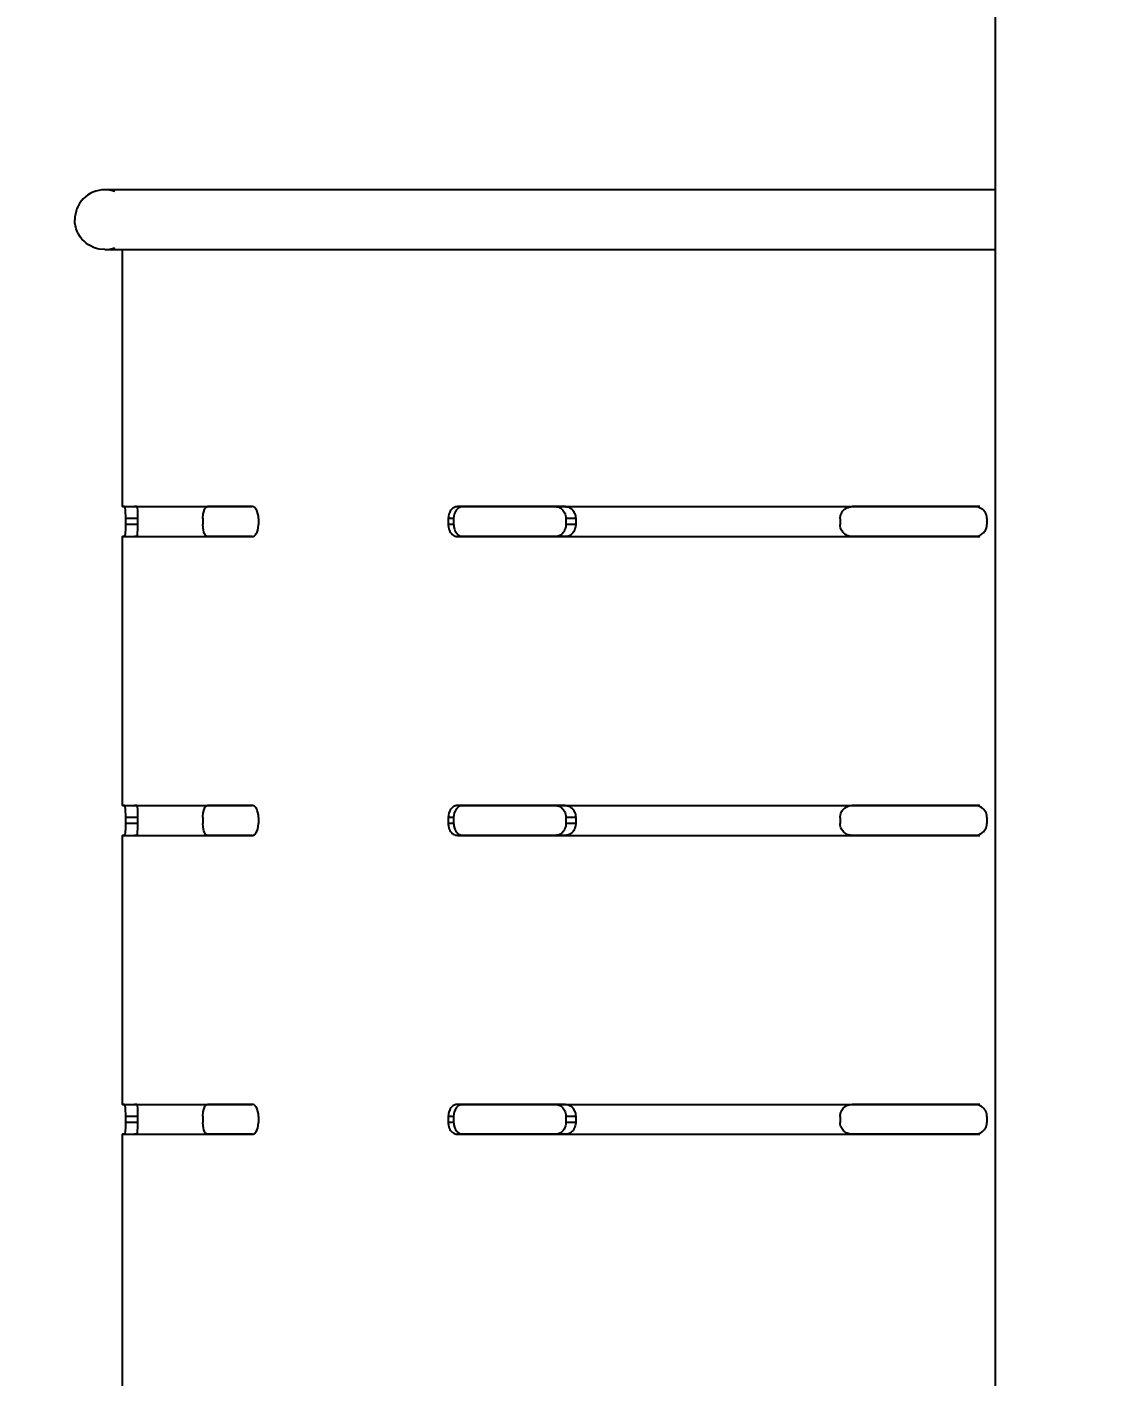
# Model space of a CAD drawing. Header units: millimetres. Extents: x 12069 to 16055, y 15847 to 21295.
# Drawn here: x 12719.7 to 12901.9, y 19917.7 to 20143.4 of the extents above; entities that cross this region are included whole.
import ezdxf

# ---------------------------------------------------------------- set-up
doc = ezdxf.new("R2010")
doc.units = ezdxf.units.MM
doc.header["$LTSCALE"] = 3
doc.layers.add('DomyÅ›lny', color=7, linetype='Continuous')
doc.styles.get("Standard").update_dxf_attribs({"font": 'arial.ttf'})
doc.dimstyles.new('MATEUSZ', dxfattribs={"dimtxt": 35, "dimasz": 16, "dimexe": 0.18, "dimexo": 0.0625, "dimgap": 0.09, "dimtad": 0, "dimdec": 0, "dimdsep": 46, "dimtxsty": 'Standard', "dimblk": 'DOT', "dimcen": 0.09, "dimse1": 1, "dimse2": 1, "dimadec": 0, "dimazin": 0, "dimtfac": 1, "dimtdec": 0, "dimtofl": 0, "dimtmove": 0, "dimatfit": 3, "dimfxl": 1, "dimtolj": 1, "dimtzin": 0, "dimlwd": 9, "dimlwe": 9, "dimarcsym": 0})

# ---------------------------------------------------------------- blocks, each defined once
blk = doc.blocks.new('_Dot')
at = {"color": 0, "linetype": 'ByBlock', "lineweight": -2}
blk.add_line((-0.5, 0), (-1, 0), dxfattribs=at)
at = {"color": 0, "linetype": 'ByBlock', "const_width": 0.5}
blk.add_lwpolyline([(-0.25, 0, 1), (0.25, 0, 1)], format="xyb", close=True, dxfattribs=at)
blk = doc.blocks.new('*D26')
at = {"color": 0, "lineweight": 9, "transparency": 16777216}
for p, q in [((12743.74, 19055.84), (12867.01, 19055.84)), ((13067.74, 19055.84), (12944.47, 19055.84))]:
    blk.add_line(p, q, dxfattribs=at)
at = {"layer": 'Defpoints', "color": 0, "transparency": 16777216}
for p in [(12727.74, 20111.15), (13083.74, 20111.15), (13083.74, 19055.84)]:
    blk.add_point(p, dxfattribs=at)
at = {"color": 0, "lineweight": 9, "transparency": 16777216, "xscale": 16, "yscale": 16, "zscale": 16, "rotation": 180}
blk.add_blockref('_Dot', (12727.74, 19055.84), dxfattribs=at)
at = {"color": 0, "lineweight": 9, "transparency": 16777216, "xscale": 16, "yscale": 16, "zscale": 16}
blk.add_blockref('_Dot', (13083.74, 19055.84), dxfattribs=at)
at = {"color": 0, "transparency": 16777216, "insert": (12905.74, 19055.84), "char_height": 35, "attachment_point": 5}
blk.add_mtext('\\A1;356', dxfattribs=at)

msp = doc.modelspace()

# ---------------------------------------------------------------- linework, layer by layer
at = {"layer": 'DomyÅ›lny'}
for p, q in [((12881.74, 19254.49), (12881.74, 20376.35)), ((12735.74, 20063.15), (12735.74, 20106.15)), ((12792.64, 20063.15), (12791.74, 20063.15)), ((12879.13, 20063.15), (12878.23, 20063.15)), ((12736.21, 20061.15), (12736.21, 20060.15)), ((12738.25, 20061.15), (12736.21, 20061.15)), ((12738.25, 20061.15), (12738.25, 20060.15)), ((12749.17, 20061.15), (12749.17, 20060.15)), ((12758.46, 20061.15), (12758.46, 20060.15)), ((12790.19, 20061.15), (12790.19, 20060.15)), ((12791.1, 20061.15), (12790.19, 20061.15)), ((12791.1, 20061.15), (12791.1, 20060.15)), ((12809.88, 20061.15), (12809.88, 20060.15)), ((12811.52, 20061.15), (12809.88, 20061.15)), ((12811.52, 20061.15), (12811.52, 20060.15)), ((12855.74, 20061.15), (12855.74, 20060.15)), ((12880.29, 20061.15), (12880.29, 20060.15)), ((12735.74, 20013.15), (12735.74, 20058.15)), ((12738.25, 20060.15), (12736.21, 20060.15)), ((12791.1, 20060.15), (12790.19, 20060.15)), ((12792.64, 20058.15), (12791.74, 20058.15)), ((12811.52, 20060.15), (12809.88, 20060.15)), ((12879.13, 20058.15), (12878.23, 20058.15)), ((12792.64, 20013.15), (12791.74, 20013.15)), ((12879.13, 20013.15), (12878.23, 20013.15)), ((12736.21, 20011.15), (12736.21, 20010.15)), ((12738.25, 20011.15), (12736.21, 20011.15)), ((12738.25, 20011.15), (12738.25, 20010.15)), ((12749.17, 20011.15), (12749.17, 20010.15)), ((12758.46, 20011.15), (12758.46, 20010.15)), ((12790.19, 20011.15), (12790.19, 20010.15)), ((12791.1, 20011.15), (12790.19, 20011.15)), ((12791.1, 20011.15), (12791.1, 20010.15)), ((12809.88, 20011.15), (12809.88, 20010.15)), ((12811.52, 20011.15), (12809.88, 20011.15)), ((12811.52, 20011.15), (12811.52, 20010.15)), ((12855.74, 20011.15), (12855.74, 20010.15)), ((12880.29, 20011.15), (12880.29, 20010.15)), ((12738.25, 20010.15), (12736.21, 20010.15)), ((12791.1, 20010.15), (12790.19, 20010.15)), ((12811.52, 20010.15), (12809.88, 20010.15)), ((12735.74, 19963.15), (12735.74, 20008.15)), ((12792.64, 20008.15), (12791.74, 20008.15)), ((12879.13, 20008.15), (12878.23, 20008.15)), ((12736.21, 19961.15), (12736.21, 19960.15)), ((12738.25, 19961.15), (12736.21, 19961.15)), ((12738.25, 19961.15), (12738.25, 19960.15)), ((12749.17, 19961.15), (12749.17, 19960.15)), ((12758.46, 19961.15), (12758.46, 19960.15)), ((12790.19, 19961.15), (12790.19, 19960.15)), ((12791.1, 19961.15), (12790.19, 19961.15)), ((12791.1, 19961.15), (12791.1, 19960.15)), ((12792.64, 19963.15), (12791.74, 19963.15)), ((12809.88, 19961.15), (12809.88, 19960.15)), ((12811.52, 19961.15), (12809.88, 19961.15)), ((12811.52, 19961.15), (12811.52, 19960.15)), ((12855.74, 19961.15), (12855.74, 19960.15)), ((12879.13, 19963.15), (12878.23, 19963.15)), ((12880.29, 19961.15), (12880.29, 19960.15)), ((12738.25, 19960.15), (12736.21, 19960.15)), ((12791.1, 19960.15), (12790.19, 19960.15)), ((12811.52, 19960.15), (12809.88, 19960.15)), ((12735.74, 19913.15), (12735.74, 19958.15)), ((12792.64, 19958.15), (12791.74, 19958.15)), ((12879.13, 19958.15), (12878.23, 19958.15))]:
    msp.add_line(p, q, dxfattribs=at)
for points in [[(12732.74, 20116.15, 0), (12732.25, 20116.13, 0), (12731.74, 20116.05, 0), (12731.24, 20115.92, 0), (12730.77, 20115.75, 0), (12730.32, 20115.52, 0), (12729.89, 20115.26, 0), (12729.5, 20114.96, 0), (12729.14, 20114.62, 0), (12728.82, 20114.25, 0), (12728.54, 20113.86, 0), (12728.3, 20113.44, 0), (12728.1, 20113, 0), (12727.94, 20112.56, 0), (12727.83, 20112.09, 0), (12727.76, 20111.62, 0), (12727.74, 20111.15, 0)], [(12734.41, 20115.86, 0), (12733.59, 20116.08, 0), (12732.74, 20116.15, 0)], [(12881.74, 20116.15, 0), (12775.26, 20116.15, 0), (12743.73, 20116.15, 0), (12735.51, 20116.15, 0), (12733.44, 20116.15, 0), (12732.91, 20116.15, 0), (12732.78, 20116.15, 0), (12732.75, 20116.15, 0), (12732.74, 20116.15, 0), (12732.74, 20116.15, 0), (12732.74, 20116.15, 0), (12732.74, 20116.15, 0), (12732.74, 20116.15, 0), (12732.74, 20116.15, 0), (12732.74, 20116.15, 0), (12732.74, 20116.15, 0), (12732.74, 20116.15, 0), (12732.74, 20116.15, 0), (12732.74, 20116.15, 0)], [(12732.74, 20106.15, 0), (12731.8, 20106.24, 0), (12731.34, 20106.35, 0), (12730.89, 20106.51, 0), (12730.46, 20106.7, 0), (12730.04, 20106.95, 0), (12729.64, 20107.23, 0), (12729.28, 20107.55, 0), (12728.94, 20107.9, 0), (12728.64, 20108.3, 0), (12728.37, 20108.72, 0), (12728.15, 20109.17, 0), (12727.97, 20109.64, 0), (12727.85, 20110.13, 0), (12727.77, 20110.64, 0), (12727.74, 20111.15, 0)], [(12732.74, 20106.15, 0), (12733.18, 20106.17, 0), (12733.62, 20106.23, 0), (12734.46, 20106.46, 0)], [(12732.74, 20106.15, 0), (12732.74, 20106.15, 0), (12732.74, 20106.15, 0), (12732.74, 20106.15, 0), (12732.74, 20106.15, 0), (12732.74, 20106.15, 0), (12732.74, 20106.15, 0), (12732.74, 20106.15, 0), (12732.74, 20106.15, 0), (12732.75, 20106.15, 0), (12732.76, 20106.15, 0), (12732.91, 20106.15, 0), (12733.65, 20106.15, 0), (12736.89, 20106.15, 0), (12772.1, 20106.15, 0), (12881.74, 20106.15, 0)], [(12736.07, 20063.15, 0), (12735.8, 20063.15, 0), (12735.75, 20063.15, 0), (12735.74, 20063.15, 0), (12735.74, 20063.15, 0), (12735.74, 20063.15, 0), (12735.74, 20063.15, 0), (12735.74, 20063.15, 0), (12735.74, 20063.15, 0), (12735.74, 20063.15, 0), (12735.74, 20063.15, 0), (12735.74, 20063.15, 0), (12735.74, 20063.15, 0), (12735.74, 20063.15, 0), (12735.74, 20063.15, 0), (12735.74, 20063.15, 0), (12735.75, 20063.15, 0), (12735.78, 20063.15, 0), (12735.91, 20063.15, 0), (12736.45, 20063.15, 0), (12738.65, 20063.15, 0), (12757.43, 20063.15, 0)], [(12736.07, 20063.15, 0), (12736.07, 20063.15, 0), (12736.07, 20063.15, 0), (12736.07, 20063.15, 0), (12736.07, 20063.15, 0), (12736.07, 20063.15, 0), (12736.07, 20063.15, 0), (12736.08, 20063.14, 0), (12736.08, 20063.14, 0), (12736.09, 20063.13, 0), (12736.1, 20063.1, 0), (12736.12, 20062.98, 0), (12736.16, 20062.58, 0), (12736.21, 20061.15, 0)], [(12738.1, 20063.15, 0), (12737.82, 20063.15, 0), (12737.76, 20063.15, 0), (12737.74, 20063.15, 0), (12737.74, 20063.15, 0), (12737.74, 20063.15, 0), (12737.74, 20063.15, 0), (12737.74, 20063.15, 0), (12737.74, 20063.15, 0), (12737.74, 20063.15, 0), (12737.74, 20063.15, 0), (12737.74, 20063.15, 0), (12737.74, 20063.15, 0), (12737.74, 20063.15, 0), (12737.74, 20063.15, 0), (12737.74, 20063.15, 0), (12737.74, 20063.15, 0), (12737.74, 20063.15, 0), (12737.74, 20063.15, 0), (12737.75, 20063.15, 0), (12737.78, 20063.15, 0), (12737.92, 20063.15, 0), (12739.31, 20063.15, 0), (12742.08, 20063.15, 0), (12757.43, 20063.15, 0)], [(12738.1, 20063.15, 0), (12738.1, 20063.15, 0), (12738.1, 20063.15, 0), (12738.1, 20063.15, 0), (12738.11, 20063.15, 0), (12738.11, 20063.15, 0), (12738.11, 20063.15, 0), (12738.11, 20063.14, 0), (12738.11, 20063.14, 0), (12738.12, 20063.13, 0), (12738.13, 20063.11, 0), (12738.14, 20063.07, 0), (12738.16, 20062.95, 0), (12738.21, 20062.51, 0), (12738.25, 20061.15, 0)], [(12749.17, 20061.15, 0), (12749.17, 20061.24, 0), (12749.23, 20061.91, 0), (12749.31, 20062.3, 0), (12749.43, 20062.65, 0), (12749.5, 20062.8, 0), (12749.58, 20062.92, 0), (12749.66, 20063.02, 0), (12749.71, 20063.06, 0), (12749.75, 20063.09, 0), (12749.8, 20063.12, 0), (12749.85, 20063.14, 0), (12749.89, 20063.15, 0), (12749.94, 20063.15, 0)], [(12757.43, 20063.15, 0), (12749.94, 20063.15, 0)], [(12758.46, 20061.15, 0), (12758.46, 20061.27, 0), (12758.44, 20061.57, 0), (12758.37, 20061.96, 0), (12758.25, 20062.34, 0), (12758.18, 20062.52, 0), (12758.09, 20062.68, 0), (12758, 20062.82, 0), (12757.89, 20062.93, 0), (12757.78, 20063.03, 0), (12757.73, 20063.06, 0), (12757.67, 20063.1, 0), (12757.61, 20063.12, 0), (12757.55, 20063.14, 0), (12757.49, 20063.15, 0), (12757.43, 20063.15, 0)], [(12791.74, 20063.15, 0), (12791.6, 20063.14, 0), (12791.47, 20063.12, 0), (12791.34, 20063.09, 0), (12791.22, 20063.03, 0), (12791.09, 20062.97, 0), (12790.97, 20062.89, 0), (12790.85, 20062.79, 0), (12790.74, 20062.67, 0), (12790.63, 20062.55, 0), (12790.53, 20062.39, 0), (12790.44, 20062.24, 0), (12790.3, 20061.88, 0), (12790.23, 20061.56, 0), (12790.19, 20061.15, 0)], [(12792.64, 20063.15, 0), (12792.51, 20063.14, 0), (12792.38, 20063.12, 0), (12792.25, 20063.09, 0), (12792.12, 20063.03, 0), (12791.99, 20062.97, 0), (12791.88, 20062.89, 0), (12791.75, 20062.79, 0), (12791.64, 20062.67, 0), (12791.54, 20062.55, 0), (12791.44, 20062.39, 0), (12791.35, 20062.24, 0), (12791.21, 20061.88, 0), (12791.14, 20061.56, 0), (12791.1, 20061.15, 0)], [(12791.74, 20063.15, 0), (12878.23, 20063.15, 0)], [(12809.8, 20063.15, 0), (12791.88, 20063.15, 0)], [(12792.64, 20063.15, 0), (12879.13, 20063.15, 0)], [(12808.17, 20063.15, 0), (12808.31, 20063.14, 0), (12808.45, 20063.12, 0), (12808.59, 20063.09, 0), (12808.74, 20063.04, 0), (12808.88, 20062.97, 0), (12809.01, 20062.89, 0), (12809.14, 20062.79, 0), (12809.27, 20062.68, 0), (12809.38, 20062.56, 0), (12809.5, 20062.41, 0), (12809.6, 20062.25, 0), (12809.68, 20062.08, 0), (12809.76, 20061.9, 0), (12809.82, 20061.69, 0), (12809.86, 20061.45, 0), (12809.88, 20061.15, 0)], [(12809.8, 20063.15, 0), (12809.94, 20063.14, 0), (12810.08, 20063.12, 0), (12810.23, 20063.09, 0), (12810.37, 20063.04, 0), (12810.51, 20062.97, 0), (12810.64, 20062.89, 0), (12810.78, 20062.79, 0), (12810.9, 20062.68, 0), (12811.02, 20062.56, 0), (12811.14, 20062.41, 0), (12811.23, 20062.25, 0), (12811.32, 20062.08, 0), (12811.39, 20061.9, 0), (12811.46, 20061.69, 0), (12811.5, 20061.45, 0), (12811.52, 20061.15, 0)], [(12855.74, 20061.15, 0), (12855.75, 20061.28, 0), (12855.79, 20061.6, 0), (12855.85, 20061.8, 0), (12855.93, 20062, 0), (12856.04, 20062.19, 0), (12856.16, 20062.38, 0), (12856.32, 20062.55, 0), (12856.49, 20062.71, 0), (12856.67, 20062.84, 0), (12856.87, 20062.95, 0), (12857.07, 20063.03, 0), (12857.29, 20063.1, 0), (12857.51, 20063.14, 0), (12857.74, 20063.15, 0)], [(12879.05, 20063.15, 0), (12857.74, 20063.15, 0)], [(12880.29, 20061.15, 0), (12880.29, 20061.24, 0), (12880.26, 20061.52, 0), (12880.21, 20061.71, 0), (12880.14, 20061.91, 0), (12880.04, 20062.11, 0), (12879.91, 20062.31, 0), (12879.76, 20062.49, 0), (12879.59, 20062.65, 0), (12879.39, 20062.8, 0), (12879.18, 20062.92, 0), (12878.96, 20063.02, 0), (12878.72, 20063.09, 0), (12878.48, 20063.14, 0), (12878.23, 20063.15, 0)], [(12736.07, 20058.15, 0), (12735.8, 20058.15, 0), (12735.75, 20058.15, 0), (12735.74, 20058.15, 0), (12735.74, 20058.15, 0), (12735.74, 20058.15, 0), (12735.74, 20058.15, 0), (12735.74, 20058.15, 0), (12735.74, 20058.15, 0), (12735.74, 20058.15, 0), (12735.74, 20058.15, 0), (12735.74, 20058.15, 0), (12735.74, 20058.15, 0), (12735.74, 20058.15, 0), (12735.74, 20058.15, 0), (12735.74, 20058.15, 0), (12735.75, 20058.15, 0), (12735.78, 20058.15, 0), (12735.91, 20058.15, 0), (12736.45, 20058.15, 0), (12738.65, 20058.15, 0), (12757.43, 20058.15, 0)], [(12736.21, 20060.15, 0), (12736.21, 20060.05, 0), (12736.2, 20059.37, 0), (12736.16, 20058.63, 0), (12736.11, 20058.28, 0), (12736.09, 20058.18, 0), (12736.08, 20058.17, 0), (12736.08, 20058.16, 0), (12736.08, 20058.16, 0), (12736.07, 20058.16, 0), (12736.07, 20058.15, 0), (12736.07, 20058.15, 0), (12736.07, 20058.15, 0), (12736.07, 20058.15, 0), (12736.07, 20058.15, 0), (12736.07, 20058.15, 0)], [(12738.1, 20058.15, 0), (12737.82, 20058.15, 0), (12737.76, 20058.15, 0), (12737.74, 20058.15, 0), (12737.74, 20058.15, 0), (12737.74, 20058.15, 0), (12737.74, 20058.15, 0), (12737.74, 20058.15, 0), (12737.74, 20058.15, 0), (12737.74, 20058.15, 0), (12737.74, 20058.15, 0), (12737.74, 20058.15, 0), (12737.74, 20058.15, 0), (12737.74, 20058.15, 0), (12737.74, 20058.15, 0), (12737.74, 20058.15, 0), (12737.74, 20058.15, 0), (12737.74, 20058.15, 0), (12737.74, 20058.15, 0), (12737.75, 20058.15, 0), (12737.78, 20058.15, 0), (12737.92, 20058.15, 0), (12739.31, 20058.15, 0), (12742.08, 20058.15, 0), (12757.43, 20058.15, 0)], [(12738.25, 20060.15, 0), (12738.25, 20060.05, 0), (12738.24, 20059.37, 0), (12738.19, 20058.64, 0), (12738.15, 20058.28, 0), (12738.14, 20058.22, 0), (12738.12, 20058.18, 0), (12738.12, 20058.17, 0), (12738.12, 20058.16, 0), (12738.11, 20058.16, 0), (12738.11, 20058.16, 0), (12738.11, 20058.15, 0), (12738.11, 20058.15, 0), (12738.1, 20058.15, 0), (12738.1, 20058.15, 0), (12738.1, 20058.15, 0), (12738.1, 20058.15, 0)], [(12749.94, 20058.15, 0), (12749.91, 20058.15, 0), (12749.88, 20058.16, 0), (12749.84, 20058.17, 0), (12749.81, 20058.18, 0), (12749.78, 20058.2, 0), (12749.75, 20058.21, 0), (12749.68, 20058.27, 0), (12749.62, 20058.33, 0), (12749.56, 20058.41, 0), (12749.44, 20058.62, 0), (12749.34, 20058.9, 0), (12749.26, 20059.22, 0), (12749.2, 20059.61, 0), (12749.17, 20060.15, 0)], [(12757.43, 20058.15, 0), (12749.94, 20058.15, 0)], [(12757.43, 20058.15, 0), (12757.51, 20058.16, 0), (12757.6, 20058.18, 0), (12757.69, 20058.22, 0), (12757.77, 20058.27, 0), (12757.86, 20058.34, 0), (12757.94, 20058.42, 0), (12758.02, 20058.52, 0), (12758.09, 20058.63, 0), (12758.23, 20058.9, 0), (12758.35, 20059.24, 0), (12758.42, 20059.63, 0), (12758.46, 20060.15, 0)], [(12790.19, 20060.15, 0), (12790.2, 20060.04, 0), (12790.23, 20059.76, 0), (12790.32, 20059.37, 0), (12790.39, 20059.17, 0), (12790.49, 20058.98, 0), (12790.6, 20058.8, 0), (12790.73, 20058.64, 0), (12790.87, 20058.49, 0), (12791.03, 20058.37, 0), (12791.19, 20058.28, 0), (12791.37, 20058.21, 0), (12791.55, 20058.17, 0), (12791.74, 20058.15, 0)], [(12791.1, 20060.15, 0), (12791.11, 20060.05, 0), (12791.13, 20059.76, 0), (12791.22, 20059.37, 0), (12791.3, 20059.17, 0), (12791.39, 20058.98, 0), (12791.5, 20058.8, 0), (12791.63, 20058.64, 0), (12791.78, 20058.49, 0), (12791.93, 20058.37, 0), (12792.1, 20058.28, 0), (12792.27, 20058.21, 0), (12792.46, 20058.17, 0), (12792.64, 20058.15, 0)], [(12809.8, 20058.15, 0), (12791.66, 20058.15, 0)], [(12791.74, 20058.15, 0), (12878.23, 20058.15, 0)], [(12792.64, 20058.15, 0), (12879.13, 20058.15, 0)], [(12809.88, 20060.15, 0), (12809.88, 20060.05, 0), (12809.85, 20059.77, 0), (12809.81, 20059.59, 0), (12809.75, 20059.39, 0), (12809.67, 20059.19, 0), (12809.56, 20058.99, 0), (12809.44, 20058.81, 0), (12809.29, 20058.65, 0), (12809.13, 20058.5, 0), (12808.96, 20058.38, 0), (12808.77, 20058.28, 0), (12808.57, 20058.21, 0), (12808.37, 20058.17, 0), (12808.17, 20058.15, 0)], [(12811.52, 20060.15, 0), (12811.52, 20060.06, 0), (12811.49, 20059.77, 0), (12811.45, 20059.59, 0), (12811.39, 20059.39, 0), (12811.31, 20059.19, 0), (12811.2, 20058.99, 0), (12811.08, 20058.81, 0), (12810.93, 20058.65, 0), (12810.77, 20058.5, 0), (12810.59, 20058.38, 0), (12810.4, 20058.28, 0), (12810.21, 20058.21, 0), (12810, 20058.17, 0), (12809.8, 20058.15, 0)], [(12857.74, 20058.15, 0), (12857.4, 20058.18, 0), (12857.07, 20058.27, 0), (12856.91, 20058.33, 0), (12856.75, 20058.42, 0), (12856.6, 20058.51, 0), (12856.45, 20058.62, 0), (12856.31, 20058.75, 0), (12856.19, 20058.89, 0), (12856.07, 20059.05, 0), (12855.97, 20059.22, 0), (12855.88, 20059.42, 0), (12855.81, 20059.62, 0), (12855.77, 20059.85, 0), (12855.74, 20060.15, 0)], [(12879.05, 20058.15, 0), (12857.74, 20058.15, 0)], [(12878.23, 20058.15, 0), (12878.58, 20058.18, 0), (12878.92, 20058.27, 0), (12879.09, 20058.34, 0), (12879.25, 20058.42, 0), (12879.56, 20058.63, 0), (12879.7, 20058.76, 0), (12879.84, 20058.91, 0), (12879.96, 20059.06, 0), (12880.06, 20059.23, 0), (12880.15, 20059.42, 0), (12880.22, 20059.62, 0), (12880.27, 20059.86, 0), (12880.29, 20060.15, 0)], [(12736.07, 20013.15, 0), (12735.8, 20013.15, 0), (12735.75, 20013.15, 0), (12735.74, 20013.15, 0), (12735.74, 20013.15, 0), (12735.74, 20013.15, 0), (12735.74, 20013.15, 0), (12735.74, 20013.15, 0), (12735.74, 20013.15, 0), (12735.74, 20013.15, 0), (12735.74, 20013.15, 0), (12735.74, 20013.15, 0), (12735.74, 20013.15, 0), (12735.74, 20013.15, 0), (12735.74, 20013.15, 0), (12735.74, 20013.15, 0), (12735.75, 20013.15, 0), (12735.78, 20013.15, 0), (12735.91, 20013.15, 0), (12736.45, 20013.15, 0), (12738.65, 20013.15, 0), (12757.43, 20013.15, 0)], [(12736.07, 20013.15, 0), (12736.07, 20013.15, 0), (12736.07, 20013.15, 0), (12736.07, 20013.15, 0), (12736.07, 20013.15, 0), (12736.07, 20013.15, 0), (12736.07, 20013.15, 0), (12736.08, 20013.14, 0), (12736.08, 20013.14, 0), (12736.09, 20013.13, 0), (12736.1, 20013.1, 0), (12736.12, 20012.98, 0), (12736.16, 20012.58, 0), (12736.21, 20011.15, 0)], [(12738.1, 20013.15, 0), (12737.82, 20013.15, 0), (12737.76, 20013.15, 0), (12737.74, 20013.15, 0), (12737.74, 20013.15, 0), (12737.74, 20013.15, 0), (12737.74, 20013.15, 0), (12737.74, 20013.15, 0), (12737.74, 20013.15, 0), (12737.74, 20013.15, 0), (12737.74, 20013.15, 0), (12737.74, 20013.15, 0), (12737.74, 20013.15, 0), (12737.74, 20013.15, 0), (12737.74, 20013.15, 0), (12737.74, 20013.15, 0), (12737.74, 20013.15, 0), (12737.74, 20013.15, 0), (12737.74, 20013.15, 0), (12737.75, 20013.15, 0), (12737.78, 20013.15, 0), (12737.92, 20013.15, 0), (12739.31, 20013.15, 0), (12742.08, 20013.15, 0), (12757.43, 20013.15, 0)], [(12738.1, 20013.15, 0), (12738.1, 20013.15, 0), (12738.1, 20013.15, 0), (12738.1, 20013.15, 0), (12738.11, 20013.15, 0), (12738.11, 20013.15, 0), (12738.11, 20013.15, 0), (12738.11, 20013.14, 0), (12738.11, 20013.14, 0), (12738.12, 20013.13, 0), (12738.13, 20013.11, 0), (12738.14, 20013.07, 0), (12738.16, 20012.95, 0), (12738.21, 20012.51, 0), (12738.25, 20011.15, 0)], [(12749.17, 20011.15, 0), (12749.17, 20011.24, 0), (12749.23, 20011.91, 0), (12749.31, 20012.3, 0), (12749.43, 20012.65, 0), (12749.5, 20012.8, 0), (12749.58, 20012.92, 0), (12749.66, 20013.02, 0), (12749.71, 20013.06, 0), (12749.75, 20013.09, 0), (12749.8, 20013.12, 0), (12749.85, 20013.14, 0), (12749.89, 20013.15, 0), (12749.94, 20013.15, 0)], [(12757.43, 20013.15, 0), (12749.94, 20013.15, 0)], [(12758.46, 20011.15, 0), (12758.46, 20011.27, 0), (12758.44, 20011.57, 0), (12758.37, 20011.96, 0), (12758.25, 20012.34, 0), (12758.18, 20012.52, 0), (12758.09, 20012.68, 0), (12758, 20012.82, 0), (12757.89, 20012.93, 0), (12757.78, 20013.03, 0), (12757.73, 20013.06, 0), (12757.67, 20013.1, 0), (12757.61, 20013.12, 0), (12757.55, 20013.14, 0), (12757.49, 20013.15, 0), (12757.43, 20013.15, 0)], [(12791.74, 20013.15, 0), (12791.6, 20013.14, 0), (12791.47, 20013.12, 0), (12791.34, 20013.09, 0), (12791.22, 20013.03, 0), (12791.09, 20012.97, 0), (12790.97, 20012.89, 0), (12790.85, 20012.79, 0), (12790.74, 20012.67, 0), (12790.63, 20012.55, 0), (12790.53, 20012.39, 0), (12790.44, 20012.24, 0), (12790.3, 20011.88, 0), (12790.23, 20011.56, 0), (12790.19, 20011.15, 0)], [(12792.64, 20013.15, 0), (12792.51, 20013.14, 0), (12792.38, 20013.12, 0), (12792.25, 20013.09, 0), (12792.12, 20013.03, 0), (12791.99, 20012.97, 0), (12791.88, 20012.89, 0), (12791.75, 20012.79, 0), (12791.64, 20012.67, 0), (12791.54, 20012.55, 0), (12791.44, 20012.39, 0), (12791.35, 20012.24, 0), (12791.21, 20011.88, 0), (12791.14, 20011.56, 0), (12791.1, 20011.15, 0)], [(12791.74, 20013.15, 0), (12878.23, 20013.15, 0)], [(12809.8, 20013.15, 0), (12791.88, 20013.15, 0)], [(12792.64, 20013.15, 0), (12879.13, 20013.15, 0)], [(12808.17, 20013.15, 0), (12808.31, 20013.14, 0), (12808.45, 20013.12, 0), (12808.59, 20013.09, 0), (12808.74, 20013.04, 0), (12808.88, 20012.97, 0), (12809.01, 20012.89, 0), (12809.14, 20012.79, 0), (12809.27, 20012.68, 0), (12809.38, 20012.56, 0), (12809.5, 20012.41, 0), (12809.6, 20012.25, 0), (12809.68, 20012.08, 0), (12809.76, 20011.9, 0), (12809.82, 20011.69, 0), (12809.86, 20011.45, 0), (12809.88, 20011.15, 0)], [(12809.8, 20013.15, 0), (12809.94, 20013.14, 0), (12810.08, 20013.12, 0), (12810.23, 20013.09, 0), (12810.37, 20013.04, 0), (12810.51, 20012.97, 0), (12810.64, 20012.89, 0), (12810.78, 20012.79, 0), (12810.9, 20012.68, 0), (12811.02, 20012.56, 0), (12811.14, 20012.41, 0), (12811.23, 20012.25, 0), (12811.32, 20012.08, 0), (12811.39, 20011.9, 0), (12811.46, 20011.69, 0), (12811.5, 20011.45, 0), (12811.52, 20011.15, 0)], [(12855.74, 20011.15, 0), (12855.75, 20011.28, 0), (12855.79, 20011.6, 0), (12855.85, 20011.8, 0), (12855.93, 20012, 0), (12856.04, 20012.19, 0), (12856.16, 20012.38, 0), (12856.32, 20012.55, 0), (12856.49, 20012.71, 0), (12856.67, 20012.84, 0), (12856.87, 20012.95, 0), (12857.07, 20013.03, 0), (12857.29, 20013.1, 0), (12857.51, 20013.14, 0), (12857.74, 20013.15, 0)], [(12879.05, 20013.15, 0), (12857.74, 20013.15, 0)], [(12880.29, 20011.15, 0), (12880.29, 20011.24, 0), (12880.26, 20011.52, 0), (12880.21, 20011.71, 0), (12880.14, 20011.91, 0), (12880.04, 20012.11, 0), (12879.91, 20012.31, 0), (12879.76, 20012.49, 0), (12879.59, 20012.65, 0), (12879.39, 20012.8, 0), (12879.18, 20012.92, 0), (12878.96, 20013.02, 0), (12878.72, 20013.09, 0), (12878.48, 20013.14, 0), (12878.23, 20013.15, 0)], [(12736.21, 20010.15, 0), (12736.21, 20010.05, 0), (12736.2, 20009.37, 0), (12736.16, 20008.63, 0), (12736.11, 20008.28, 0), (12736.09, 20008.18, 0), (12736.08, 20008.17, 0), (12736.08, 20008.16, 0), (12736.08, 20008.16, 0), (12736.07, 20008.16, 0), (12736.07, 20008.15, 0), (12736.07, 20008.15, 0), (12736.07, 20008.15, 0), (12736.07, 20008.15, 0), (12736.07, 20008.15, 0), (12736.07, 20008.15, 0)], [(12738.25, 20010.15, 0), (12738.25, 20010.05, 0), (12738.24, 20009.37, 0), (12738.19, 20008.64, 0), (12738.15, 20008.28, 0), (12738.14, 20008.22, 0), (12738.12, 20008.18, 0), (12738.12, 20008.17, 0), (12738.12, 20008.16, 0), (12738.11, 20008.16, 0), (12738.11, 20008.16, 0), (12738.11, 20008.15, 0), (12738.11, 20008.15, 0), (12738.1, 20008.15, 0), (12738.1, 20008.15, 0), (12738.1, 20008.15, 0), (12738.1, 20008.15, 0)], [(12749.94, 20008.15, 0), (12749.91, 20008.15, 0), (12749.88, 20008.16, 0), (12749.84, 20008.17, 0), (12749.81, 20008.18, 0), (12749.78, 20008.2, 0), (12749.75, 20008.21, 0), (12749.68, 20008.27, 0), (12749.62, 20008.33, 0), (12749.56, 20008.41, 0), (12749.44, 20008.62, 0), (12749.34, 20008.9, 0), (12749.26, 20009.22, 0), (12749.2, 20009.61, 0), (12749.17, 20010.15, 0)], [(12757.43, 20008.15, 0), (12757.51, 20008.16, 0), (12757.6, 20008.18, 0), (12757.69, 20008.22, 0), (12757.77, 20008.27, 0), (12757.86, 20008.34, 0), (12757.94, 20008.42, 0), (12758.02, 20008.52, 0), (12758.09, 20008.63, 0), (12758.23, 20008.9, 0), (12758.35, 20009.24, 0), (12758.42, 20009.63, 0), (12758.46, 20010.15, 0)], [(12790.19, 20010.15, 0), (12790.2, 20010.04, 0), (12790.23, 20009.76, 0), (12790.32, 20009.37, 0), (12790.39, 20009.17, 0), (12790.49, 20008.98, 0), (12790.6, 20008.8, 0), (12790.73, 20008.64, 0), (12790.87, 20008.49, 0), (12791.03, 20008.37, 0), (12791.19, 20008.28, 0), (12791.37, 20008.21, 0), (12791.55, 20008.17, 0), (12791.74, 20008.15, 0)], [(12791.1, 20010.15, 0), (12791.11, 20010.05, 0), (12791.13, 20009.76, 0), (12791.22, 20009.37, 0), (12791.3, 20009.17, 0), (12791.39, 20008.98, 0), (12791.5, 20008.8, 0), (12791.63, 20008.64, 0), (12791.78, 20008.49, 0), (12791.93, 20008.37, 0), (12792.1, 20008.28, 0), (12792.27, 20008.21, 0), (12792.46, 20008.17, 0), (12792.64, 20008.15, 0)], [(12809.88, 20010.15, 0), (12809.88, 20010.05, 0), (12809.85, 20009.77, 0), (12809.81, 20009.59, 0), (12809.75, 20009.39, 0), (12809.67, 20009.19, 0), (12809.56, 20008.99, 0), (12809.44, 20008.81, 0), (12809.29, 20008.65, 0), (12809.13, 20008.5, 0), (12808.96, 20008.38, 0), (12808.77, 20008.28, 0), (12808.57, 20008.21, 0), (12808.37, 20008.17, 0), (12808.17, 20008.15, 0)], [(12811.52, 20010.15, 0), (12811.52, 20010.06, 0), (12811.49, 20009.77, 0), (12811.45, 20009.59, 0), (12811.39, 20009.39, 0), (12811.31, 20009.19, 0), (12811.2, 20008.99, 0), (12811.08, 20008.81, 0), (12810.93, 20008.65, 0), (12810.77, 20008.5, 0), (12810.59, 20008.38, 0), (12810.4, 20008.28, 0), (12810.21, 20008.21, 0), (12810, 20008.17, 0), (12809.8, 20008.15, 0)], [(12857.74, 20008.15, 0), (12857.4, 20008.18, 0), (12857.07, 20008.27, 0), (12856.91, 20008.33, 0), (12856.75, 20008.42, 0), (12856.6, 20008.51, 0), (12856.45, 20008.62, 0), (12856.31, 20008.75, 0), (12856.19, 20008.89, 0), (12856.07, 20009.05, 0), (12855.97, 20009.22, 0), (12855.88, 20009.42, 0), (12855.81, 20009.62, 0), (12855.77, 20009.85, 0), (12855.74, 20010.15, 0)], [(12878.23, 20008.15, 0), (12878.58, 20008.18, 0), (12878.92, 20008.27, 0), (12879.09, 20008.34, 0), (12879.25, 20008.42, 0), (12879.56, 20008.63, 0), (12879.7, 20008.76, 0), (12879.84, 20008.91, 0), (12879.96, 20009.06, 0), (12880.06, 20009.23, 0), (12880.15, 20009.42, 0), (12880.22, 20009.62, 0), (12880.27, 20009.86, 0), (12880.29, 20010.15, 0)], [(12736.07, 20008.15, 0), (12735.8, 20008.15, 0), (12735.75, 20008.15, 0), (12735.74, 20008.15, 0), (12735.74, 20008.15, 0), (12735.74, 20008.15, 0), (12735.74, 20008.15, 0), (12735.74, 20008.15, 0), (12735.74, 20008.15, 0), (12735.74, 20008.15, 0), (12735.74, 20008.15, 0), (12735.74, 20008.15, 0), (12735.74, 20008.15, 0), (12735.74, 20008.15, 0), (12735.74, 20008.15, 0), (12735.74, 20008.15, 0), (12735.75, 20008.15, 0), (12735.78, 20008.15, 0), (12735.91, 20008.15, 0), (12736.45, 20008.15, 0), (12738.65, 20008.15, 0), (12757.43, 20008.15, 0)], [(12738.1, 20008.15, 0), (12737.82, 20008.15, 0), (12737.76, 20008.15, 0), (12737.74, 20008.15, 0), (12737.74, 20008.15, 0), (12737.74, 20008.15, 0), (12737.74, 20008.15, 0), (12737.74, 20008.15, 0), (12737.74, 20008.15, 0), (12737.74, 20008.15, 0), (12737.74, 20008.15, 0), (12737.74, 20008.15, 0), (12737.74, 20008.15, 0), (12737.74, 20008.15, 0), (12737.74, 20008.15, 0), (12737.74, 20008.15, 0), (12737.74, 20008.15, 0), (12737.74, 20008.15, 0), (12737.74, 20008.15, 0), (12737.75, 20008.15, 0), (12737.78, 20008.15, 0), (12737.92, 20008.15, 0), (12739.31, 20008.15, 0), (12742.08, 20008.15, 0), (12757.43, 20008.15, 0)], [(12757.43, 20008.15, 0), (12749.94, 20008.15, 0)], [(12809.8, 20008.15, 0), (12791.66, 20008.15, 0)], [(12791.74, 20008.15, 0), (12878.23, 20008.15, 0)], [(12792.64, 20008.15, 0), (12879.13, 20008.15, 0)], [(12879.05, 20008.15, 0), (12857.74, 20008.15, 0)], [(12736.07, 19963.15, 0), (12735.8, 19963.15, 0), (12735.75, 19963.15, 0), (12735.74, 19963.15, 0), (12735.74, 19963.15, 0), (12735.74, 19963.15, 0), (12735.74, 19963.15, 0), (12735.74, 19963.15, 0), (12735.74, 19963.15, 0), (12735.74, 19963.15, 0), (12735.74, 19963.15, 0), (12735.74, 19963.15, 0), (12735.74, 19963.15, 0), (12735.74, 19963.15, 0), (12735.74, 19963.15, 0), (12735.74, 19963.15, 0), (12735.75, 19963.15, 0), (12735.78, 19963.15, 0), (12735.91, 19963.15, 0), (12736.45, 19963.15, 0), (12738.65, 19963.15, 0), (12757.43, 19963.15, 0)], [(12736.07, 19963.15, 0), (12736.07, 19963.15, 0), (12736.07, 19963.15, 0), (12736.07, 19963.15, 0), (12736.07, 19963.15, 0), (12736.07, 19963.15, 0), (12736.07, 19963.15, 0), (12736.08, 19963.14, 0), (12736.08, 19963.14, 0), (12736.09, 19963.13, 0), (12736.1, 19963.1, 0), (12736.12, 19962.98, 0), (12736.16, 19962.58, 0), (12736.21, 19961.15, 0)], [(12738.1, 19963.15, 0), (12737.82, 19963.15, 0), (12737.76, 19963.15, 0), (12737.74, 19963.15, 0), (12737.74, 19963.15, 0), (12737.74, 19963.15, 0), (12737.74, 19963.15, 0), (12737.74, 19963.15, 0), (12737.74, 19963.15, 0), (12737.74, 19963.15, 0), (12737.74, 19963.15, 0), (12737.74, 19963.15, 0), (12737.74, 19963.15, 0), (12737.74, 19963.15, 0), (12737.74, 19963.15, 0), (12737.74, 19963.15, 0), (12737.74, 19963.15, 0), (12737.74, 19963.15, 0), (12737.74, 19963.15, 0), (12737.75, 19963.15, 0), (12737.78, 19963.15, 0), (12737.92, 19963.15, 0), (12739.31, 19963.15, 0), (12742.08, 19963.15, 0), (12757.43, 19963.15, 0)], [(12738.1, 19963.15, 0), (12738.1, 19963.15, 0), (12738.1, 19963.15, 0), (12738.1, 19963.15, 0), (12738.11, 19963.15, 0), (12738.11, 19963.15, 0), (12738.11, 19963.15, 0), (12738.11, 19963.14, 0), (12738.11, 19963.14, 0), (12738.12, 19963.13, 0), (12738.13, 19963.11, 0), (12738.14, 19963.07, 0), (12738.16, 19962.95, 0), (12738.21, 19962.51, 0), (12738.25, 19961.15, 0)], [(12749.17, 19961.15, 0), (12749.17, 19961.24, 0), (12749.23, 19961.91, 0), (12749.31, 19962.3, 0), (12749.43, 19962.65, 0), (12749.5, 19962.8, 0), (12749.58, 19962.92, 0), (12749.66, 19963.02, 0), (12749.71, 19963.06, 0), (12749.75, 19963.09, 0), (12749.8, 19963.12, 0), (12749.85, 19963.14, 0), (12749.89, 19963.15, 0), (12749.94, 19963.15, 0)], [(12757.43, 19963.15, 0), (12749.94, 19963.15, 0)], [(12758.46, 19961.15, 0), (12758.46, 19961.27, 0), (12758.44, 19961.57, 0), (12758.37, 19961.96, 0), (12758.25, 19962.34, 0), (12758.18, 19962.52, 0), (12758.09, 19962.68, 0), (12758, 19962.82, 0), (12757.89, 19962.93, 0), (12757.78, 19963.03, 0), (12757.73, 19963.06, 0), (12757.67, 19963.1, 0), (12757.61, 19963.12, 0), (12757.55, 19963.14, 0), (12757.49, 19963.15, 0), (12757.43, 19963.15, 0)], [(12791.74, 19963.15, 0), (12791.6, 19963.14, 0), (12791.47, 19963.12, 0), (12791.34, 19963.09, 0), (12791.22, 19963.03, 0), (12791.09, 19962.97, 0), (12790.97, 19962.89, 0), (12790.85, 19962.79, 0), (12790.74, 19962.67, 0), (12790.63, 19962.55, 0), (12790.53, 19962.39, 0), (12790.44, 19962.24, 0), (12790.3, 19961.88, 0), (12790.23, 19961.56, 0), (12790.19, 19961.15, 0)], [(12792.64, 19963.15, 0), (12792.51, 19963.14, 0), (12792.38, 19963.12, 0), (12792.25, 19963.09, 0), (12792.12, 19963.03, 0), (12791.99, 19962.97, 0), (12791.88, 19962.89, 0), (12791.75, 19962.79, 0), (12791.64, 19962.67, 0), (12791.54, 19962.55, 0), (12791.44, 19962.39, 0), (12791.35, 19962.24, 0), (12791.21, 19961.88, 0), (12791.14, 19961.56, 0), (12791.1, 19961.15, 0)], [(12809.8, 19963.15, 0), (12791.66, 19963.15, 0)], [(12791.74, 19963.15, 0), (12878.23, 19963.15, 0)], [(12792.64, 19963.15, 0), (12879.13, 19963.15, 0)], [(12808.17, 19963.15, 0), (12808.31, 19963.14, 0), (12808.45, 19963.12, 0), (12808.59, 19963.09, 0), (12808.74, 19963.04, 0), (12808.88, 19962.97, 0), (12809.01, 19962.89, 0), (12809.14, 19962.79, 0), (12809.27, 19962.68, 0), (12809.38, 19962.56, 0), (12809.5, 19962.41, 0), (12809.6, 19962.25, 0), (12809.68, 19962.08, 0), (12809.76, 19961.9, 0), (12809.82, 19961.69, 0), (12809.86, 19961.45, 0), (12809.88, 19961.15, 0)], [(12809.8, 19963.15, 0), (12809.94, 19963.14, 0), (12810.08, 19963.12, 0), (12810.23, 19963.09, 0), (12810.37, 19963.04, 0), (12810.51, 19962.97, 0), (12810.64, 19962.89, 0), (12810.78, 19962.79, 0), (12810.9, 19962.68, 0), (12811.02, 19962.56, 0), (12811.14, 19962.41, 0), (12811.23, 19962.25, 0), (12811.32, 19962.08, 0), (12811.39, 19961.9, 0), (12811.46, 19961.69, 0), (12811.5, 19961.45, 0), (12811.52, 19961.15, 0)], [(12855.74, 19961.15, 0), (12855.75, 19961.28, 0), (12855.79, 19961.6, 0), (12855.85, 19961.8, 0), (12855.93, 19962, 0), (12856.04, 19962.19, 0), (12856.16, 19962.38, 0), (12856.32, 19962.55, 0), (12856.49, 19962.71, 0), (12856.67, 19962.84, 0), (12856.87, 19962.95, 0), (12857.07, 19963.03, 0), (12857.29, 19963.1, 0), (12857.51, 19963.14, 0), (12857.74, 19963.15, 0)], [(12855.74, 19961.15, 0), (12855.75, 19961.29, 0), (12855.79, 19961.61, 0), (12855.85, 19961.8, 0), (12855.93, 19962, 0), (12856.04, 19962.2, 0), (12856.17, 19962.38, 0), (12856.32, 19962.55, 0), (12856.49, 19962.71, 0), (12856.67, 19962.84, 0), (12856.87, 19962.95, 0), (12857.07, 19963.03, 0), (12857.29, 19963.1, 0), (12857.51, 19963.14, 0), (12857.74, 19963.15, 0)], [(12879.05, 19963.15, 0), (12857.74, 19963.15, 0)], [(12880.29, 19961.15, 0), (12880.29, 19961.24, 0), (12880.26, 19961.52, 0), (12880.21, 19961.71, 0), (12880.14, 19961.91, 0), (12880.04, 19962.11, 0), (12879.91, 19962.31, 0), (12879.76, 19962.49, 0), (12879.59, 19962.65, 0), (12879.39, 19962.8, 0), (12879.18, 19962.92, 0), (12878.96, 19963.02, 0), (12878.72, 19963.09, 0), (12878.48, 19963.14, 0), (12878.23, 19963.15, 0)], [(12736.21, 19960.15, 0), (12736.21, 19960.05, 0), (12736.2, 19959.37, 0), (12736.16, 19958.63, 0), (12736.11, 19958.28, 0), (12736.09, 19958.18, 0), (12736.08, 19958.17, 0), (12736.08, 19958.16, 0), (12736.08, 19958.16, 0), (12736.07, 19958.16, 0), (12736.07, 19958.15, 0), (12736.07, 19958.15, 0), (12736.07, 19958.15, 0), (12736.07, 19958.15, 0), (12736.07, 19958.15, 0), (12736.07, 19958.15, 0)], [(12738.25, 19960.15, 0), (12738.25, 19960.05, 0), (12738.24, 19959.37, 0), (12738.19, 19958.64, 0), (12738.15, 19958.28, 0), (12738.14, 19958.22, 0), (12738.12, 19958.18, 0), (12738.12, 19958.17, 0), (12738.12, 19958.16, 0), (12738.11, 19958.16, 0), (12738.11, 19958.16, 0), (12738.11, 19958.15, 0), (12738.11, 19958.15, 0), (12738.1, 19958.15, 0), (12738.1, 19958.15, 0), (12738.1, 19958.15, 0), (12738.1, 19958.15, 0)], [(12749.94, 19958.15, 0), (12749.91, 19958.15, 0), (12749.88, 19958.16, 0), (12749.84, 19958.17, 0), (12749.81, 19958.18, 0), (12749.78, 19958.2, 0), (12749.75, 19958.21, 0), (12749.68, 19958.27, 0), (12749.62, 19958.33, 0), (12749.56, 19958.41, 0), (12749.44, 19958.62, 0), (12749.34, 19958.9, 0), (12749.26, 19959.22, 0), (12749.2, 19959.61, 0), (12749.17, 19960.15, 0)], [(12757.43, 19958.15, 0), (12757.51, 19958.16, 0), (12757.6, 19958.18, 0), (12757.69, 19958.22, 0), (12757.77, 19958.27, 0), (12757.86, 19958.34, 0), (12757.94, 19958.42, 0), (12758.02, 19958.52, 0), (12758.09, 19958.63, 0), (12758.23, 19958.9, 0), (12758.35, 19959.24, 0), (12758.42, 19959.63, 0), (12758.46, 19960.15, 0)], [(12790.19, 19960.15, 0), (12790.2, 19960.04, 0), (12790.23, 19959.76, 0), (12790.32, 19959.37, 0), (12790.39, 19959.17, 0), (12790.49, 19958.98, 0), (12790.6, 19958.8, 0), (12790.73, 19958.64, 0), (12790.87, 19958.49, 0), (12791.03, 19958.37, 0), (12791.19, 19958.28, 0), (12791.37, 19958.21, 0), (12791.55, 19958.17, 0), (12791.74, 19958.15, 0)], [(12791.1, 19960.15, 0), (12791.11, 19960.05, 0), (12791.13, 19959.76, 0), (12791.22, 19959.37, 0), (12791.3, 19959.17, 0), (12791.39, 19958.98, 0), (12791.5, 19958.8, 0), (12791.63, 19958.64, 0), (12791.78, 19958.49, 0), (12791.93, 19958.37, 0), (12792.1, 19958.28, 0), (12792.27, 19958.21, 0), (12792.46, 19958.17, 0), (12792.64, 19958.15, 0)], [(12809.88, 19960.15, 0), (12809.88, 19960.05, 0), (12809.85, 19959.77, 0), (12809.81, 19959.59, 0), (12809.75, 19959.39, 0), (12809.67, 19959.19, 0), (12809.56, 19958.99, 0), (12809.44, 19958.81, 0), (12809.29, 19958.65, 0), (12809.13, 19958.5, 0), (12808.96, 19958.38, 0), (12808.77, 19958.28, 0), (12808.57, 19958.21, 0), (12808.37, 19958.17, 0), (12808.17, 19958.15, 0)], [(12811.52, 19960.15, 0), (12811.52, 19960.06, 0), (12811.49, 19959.77, 0), (12811.45, 19959.59, 0), (12811.39, 19959.39, 0), (12811.31, 19959.19, 0), (12811.2, 19958.99, 0), (12811.08, 19958.81, 0), (12810.93, 19958.65, 0), (12810.77, 19958.5, 0), (12810.59, 19958.38, 0), (12810.4, 19958.28, 0), (12810.21, 19958.21, 0), (12810, 19958.17, 0), (12809.8, 19958.15, 0)], [(12857.74, 19958.15, 0), (12857.4, 19958.18, 0), (12857.07, 19958.27, 0), (12856.91, 19958.33, 0), (12856.75, 19958.42, 0), (12856.6, 19958.51, 0), (12856.45, 19958.62, 0), (12856.31, 19958.75, 0), (12856.19, 19958.89, 0), (12856.07, 19959.05, 0), (12855.97, 19959.22, 0), (12855.88, 19959.42, 0), (12855.81, 19959.62, 0), (12855.77, 19959.85, 0), (12855.74, 19960.15, 0)], [(12878.23, 19958.15, 0), (12878.58, 19958.18, 0), (12878.92, 19958.27, 0), (12879.09, 19958.34, 0), (12879.25, 19958.42, 0), (12879.56, 19958.63, 0), (12879.7, 19958.76, 0), (12879.84, 19958.91, 0), (12879.96, 19959.06, 0), (12880.06, 19959.23, 0), (12880.15, 19959.42, 0), (12880.22, 19959.62, 0), (12880.27, 19959.86, 0), (12880.29, 19960.15, 0)], [(12736.07, 19958.15, 0), (12735.8, 19958.15, 0), (12735.75, 19958.15, 0), (12735.74, 19958.15, 0), (12735.74, 19958.15, 0), (12735.74, 19958.15, 0), (12735.74, 19958.15, 0), (12735.74, 19958.15, 0), (12735.74, 19958.15, 0), (12735.74, 19958.15, 0), (12735.74, 19958.15, 0), (12735.74, 19958.15, 0), (12735.74, 19958.15, 0), (12735.74, 19958.15, 0), (12735.74, 19958.15, 0), (12735.74, 19958.15, 0), (12735.75, 19958.15, 0), (12735.78, 19958.15, 0), (12735.91, 19958.15, 0), (12736.45, 19958.15, 0), (12738.65, 19958.15, 0), (12757.43, 19958.15, 0)], [(12738.1, 19958.15, 0), (12737.82, 19958.15, 0), (12737.76, 19958.15, 0), (12737.74, 19958.15, 0), (12737.74, 19958.15, 0), (12737.74, 19958.15, 0), (12737.74, 19958.15, 0), (12737.74, 19958.15, 0), (12737.74, 19958.15, 0), (12737.74, 19958.15, 0), (12737.74, 19958.15, 0), (12737.74, 19958.15, 0), (12737.74, 19958.15, 0), (12737.74, 19958.15, 0), (12737.74, 19958.15, 0), (12737.74, 19958.15, 0), (12737.74, 19958.15, 0), (12737.74, 19958.15, 0), (12737.74, 19958.15, 0), (12737.75, 19958.15, 0), (12737.78, 19958.15, 0), (12737.92, 19958.15, 0), (12739.31, 19958.15, 0), (12742.08, 19958.15, 0), (12757.43, 19958.15, 0)], [(12757.43, 19958.15, 0), (12749.94, 19958.15, 0)], [(12809.8, 19958.15, 0), (12791.66, 19958.15, 0)], [(12791.74, 19958.15, 0), (12878.23, 19958.15, 0)], [(12792.64, 19958.15, 0), (12879.13, 19958.15, 0)], [(12879.05, 19958.15, 0), (12857.74, 19958.15, 0)]]:
    msp.add_polyline3d(points, dxfattribs=at)

# ---------------------------------------------------------------- dimensions: what is measured, and where the dimension line sits
dim = msp.add_linear_dim(base=(13083.74, 19055.84), p1=(12727.74, 20111.15), p2=(13083.74, 20111.15), dimstyle='MATEUSZ')
dim.commit()
dim.dimension.update_dxf_attribs({"geometry": '*D26', "text_midpoint": (12905.74, 19055.84), "dimtype": 160})

doc.saveas('drawing.dxf')
